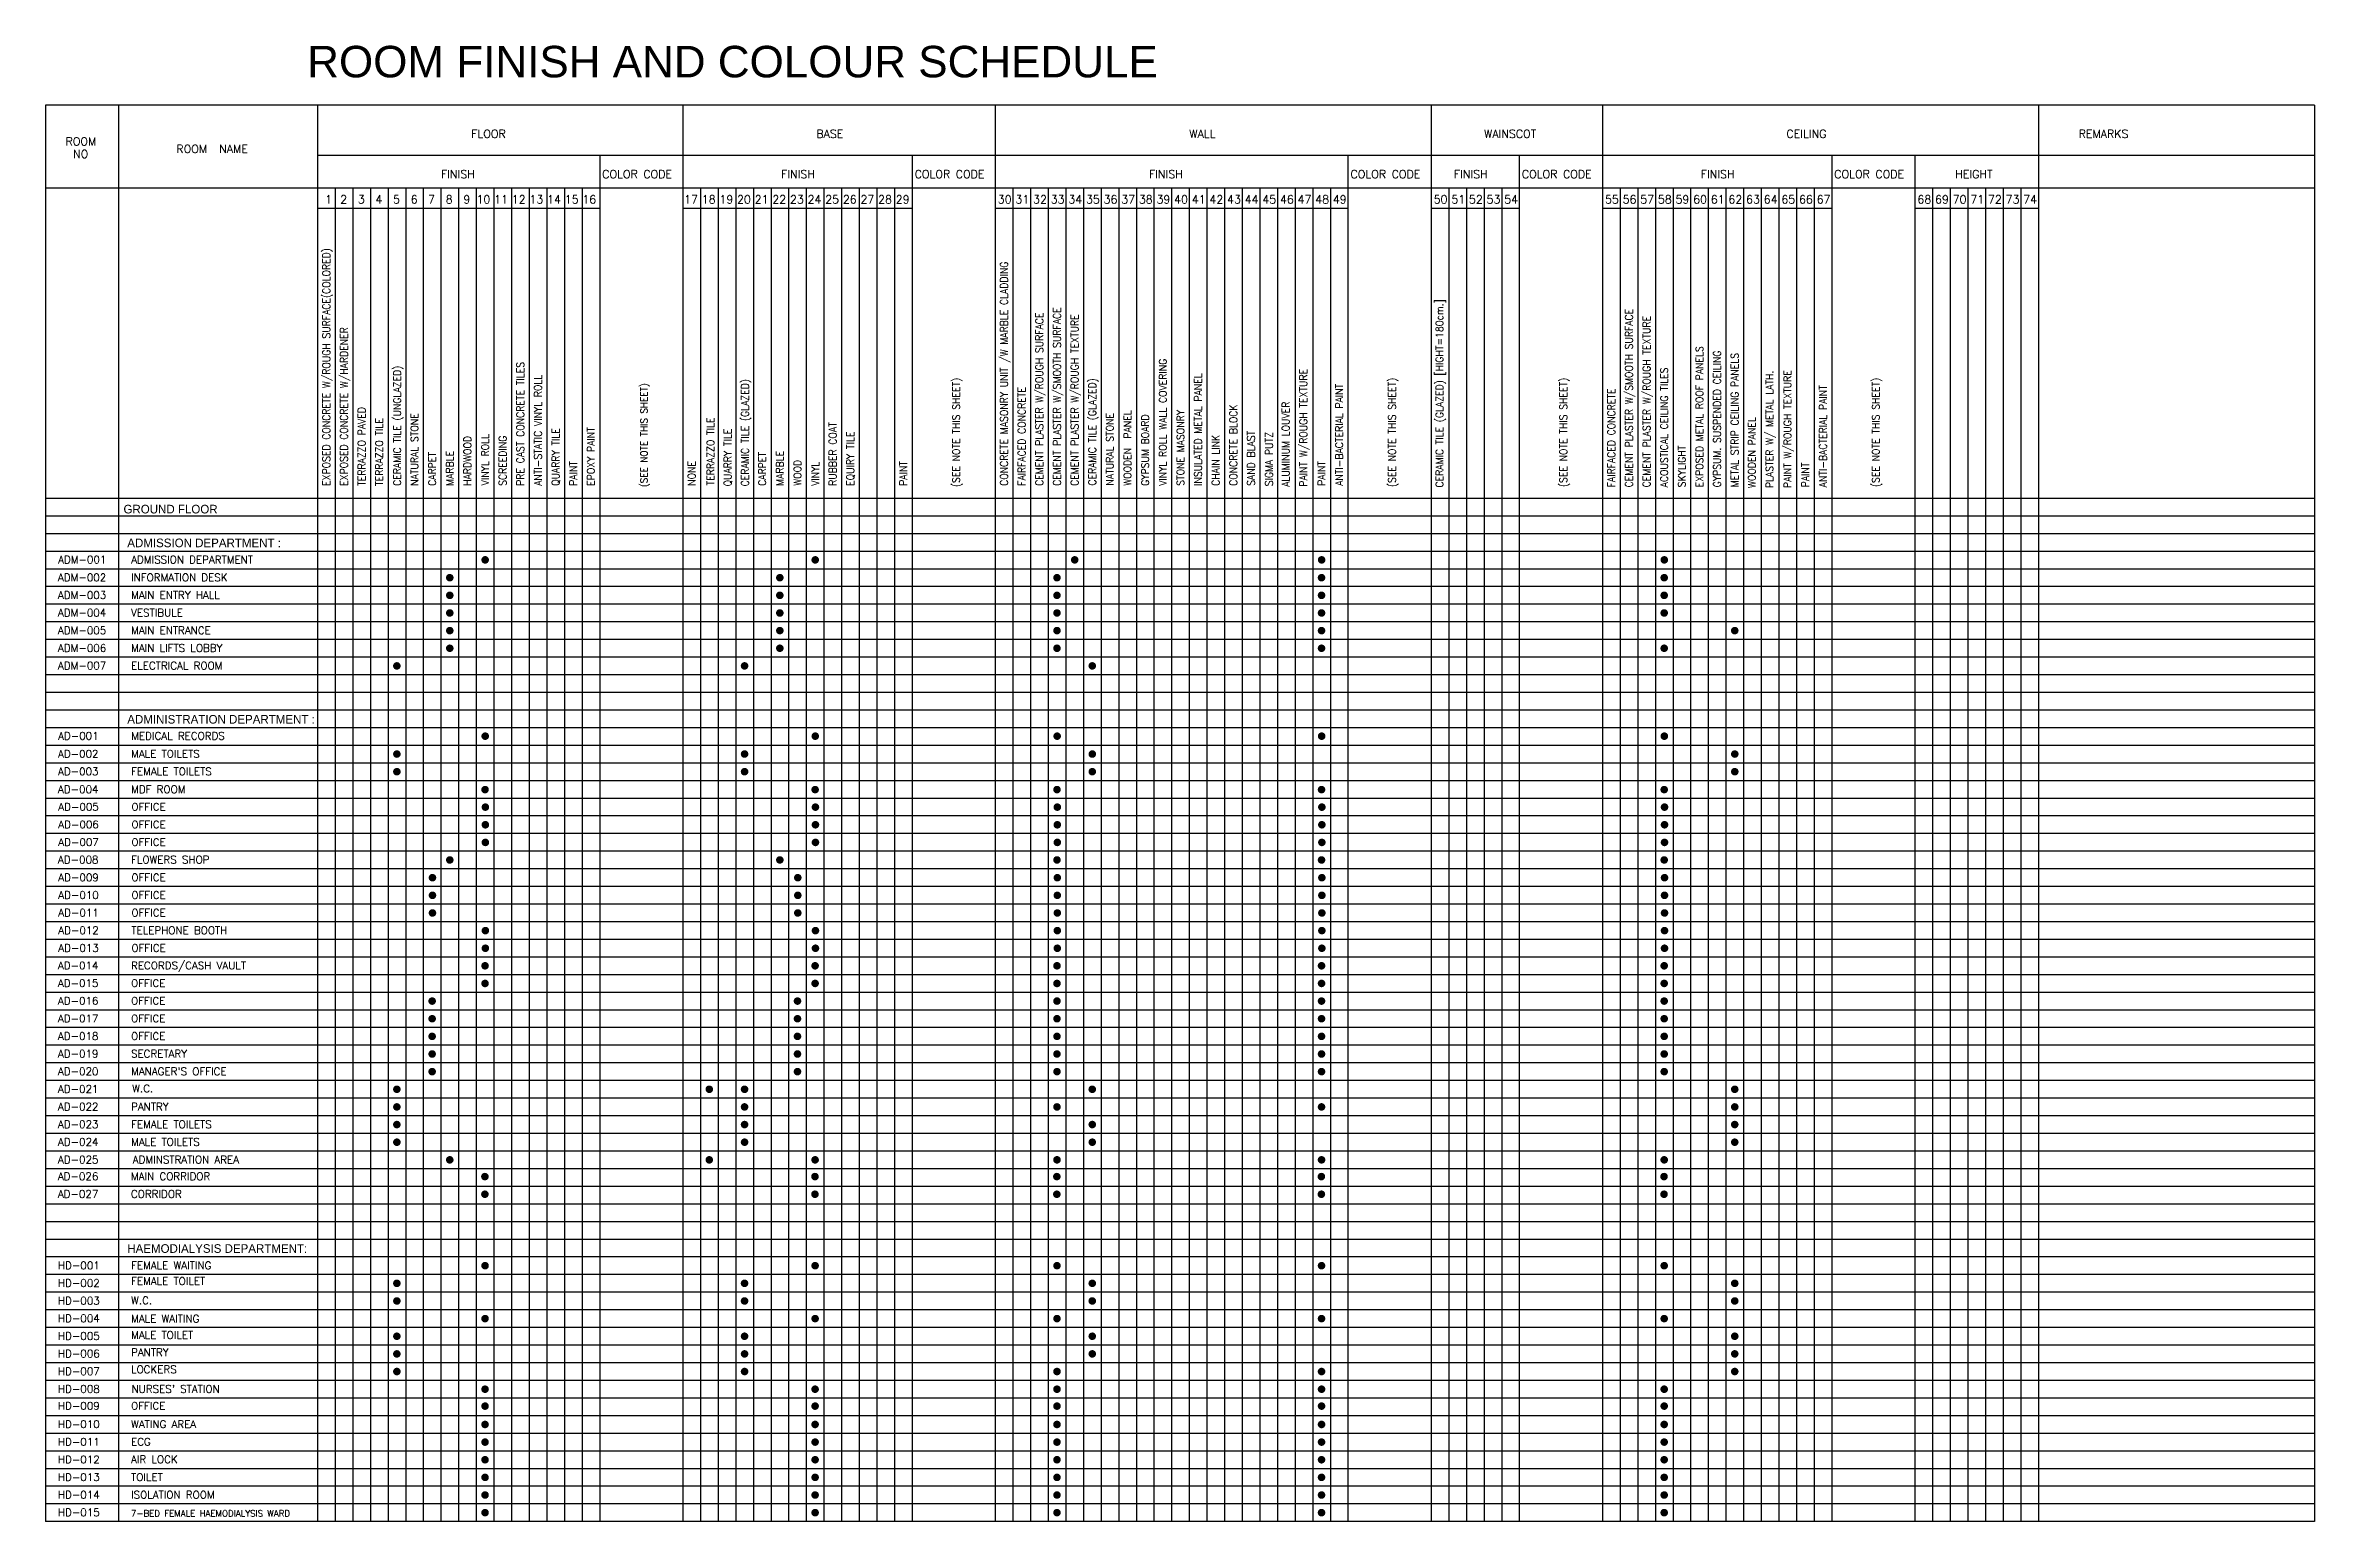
# Model space of a CAD drawing. Extents: x 288114 to 378179, y -176907 to -118330.
import ezdxf

# ---------------------------------------------------------------- set-up
doc = ezdxf.new("R2010")
doc.units = 0
doc.layers.get('0').update_dxf_attribs({"color": 4, "linetype": 'CONTINUOUS'})
for name, color, linetype in [('LIFTS', 4, 'CONTINUOUS'), ('LINE', 5, 'CONTINUOUS'), ('RAKA', 2, 'CONTINUOUS'), ('TEXT', 2, 'CONTINUOUS')]:
    doc.layers.add(name, color=color, linetype=linetype)
doc.styles.add('EBORD2', font='romand.shx')
doc.styles.add('ROMANS', font='ROMANS.shx', dxfattribs={"height": 200})
doc.styles.add('STYLE1', font='')
doc.styles.add('STYLE2', font='swissek.ttf')
doc.styles.get('STYLE1').set_extended_font_data('Andalus')

# ---------------------------------------------------------------- blocks, each defined once
blk = doc.blocks.new('DOT1')
at = {"color": 2, "const_width": 150}
blk.add_lwpolyline([(-425, -350, 1), (-275, -350, 1)], format="xyb", close=True, dxfattribs=at)

msp = doc.modelspace()

# ---------------------------------------------------------------- linework, layer by layer
at = {"color": 2}
msp.add_line((378179, -137007), (288114, -137007), dxfattribs=at)
at = {"layer": 'LINE'}
for p, q in [((299614, -123999), (299614, -136307)), ((300314, -123999), (300314, -136307)), ((301014, -123999), (301014, -136307)), ((301714, -123999), (301714, -136307)), ((302414, -123999), (302414, -136307)), ((303114, -123999), (303114, -136307)), ((303814, -123999), (303814, -136307)), ((304514, -123999), (304514, -136307)), ((305214, -123999), (305214, -136307)), ((305914, -123999), (305914, -136307)), ((306614, -123999), (306614, -136307)), ((307314, -123999), (307314, -136307)), ((308014, -123999), (308014, -136307)), ((308714, -123999), (308714, -136307)), ((309414, -123999), (309414, -136307)), ((314114, -123999), (314114, -136307)), ((314814, -123999), (314814, -136307)), ((315514, -123999), (315514, -136307)), ((316214, -123999), (316214, -136307)), ((316914, -123999), (316914, -136307)), ((317614, -123999), (317614, -136307)), ((318314, -123999), (318314, -136307)), ((319014, -123999), (319014, -136307)), ((319714, -123999), (319714, -136307)), ((320414, -123999), (320414, -136307)), ((321114, -123999), (321114, -136307)), ((321814, -123999), (321814, -136307)), ((326514, -123999), (326514, -136307)), ((327214, -123999), (327214, -136307)), ((327914, -123999), (327914, -136307)), ((328614, -123999), (328614, -136307)), ((329314, -123999), (329314, -136307)), ((330014, -123999), (330014, -136307)), ((330714, -123999), (330714, -136307)), ((331414, -123999), (331414, -136307)), ((332114, -123999), (332114, -136307)), ((332814, -123999), (332814, -136307)), ((333514, -123999), (333514, -136307)), ((334214, -123999), (334214, -136307)), ((334914, -123999), (334914, -136307)), ((335614, -123999), (335614, -136307)), ((336314, -123999), (336314, -136307)), ((337014, -123999), (337014, -136307)), ((337714, -123999), (337714, -136307)), ((338414, -123999), (338414, -136307)), ((339114, -123999), (339114, -136307)), ((343814, -123999), (343814, -136307)), ((344514, -123999), (344514, -136307)), ((345214, -123999), (345214, -136307)), ((345914, -123999), (345914, -136307)), ((350614, -123999), (350614, -136307)), ((351314, -123999), (351314, -136307)), ((352014, -123999), (352014, -136307)), ((352714, -123999), (352714, -136307)), ((353414, -123999), (353414, -136307)), ((354114, -123999), (354114, -136307)), ((354814, -123999), (354814, -136307)), ((355514, -123999), (355514, -136307)), ((356214, -123999), (356214, -136307)), ((356914, -123999), (356914, -136307)), ((357614, -123999), (357614, -136307)), ((358314, -123999), (358314, -136307)), ((363014, -123999), (363014, -176907)), ((363714, -123999), (363714, -176907)), ((364414, -123999), (364414, -176907)), ((365114, -123999), (365114, -176907)), ((365814, -123999), (365814, -136307)), ((366514, -123999), (366514, -136307)), ((346614, -124799), (343114, -124799)), ((291014, -136307), (291014, -176907)), ((299614, -136307), (299614, -176907)), ((300314, -136307), (300314, -176907)), ((301014, -136307), (301014, -176907)), ((301714, -136307), (301714, -176907)), ((302414, -136307), (302414, -176907)), ((303114, -136307), (303114, -176907)), ((303814, -136307), (303814, -176907)), ((304514, -136307), (304514, -176907)), ((305214, -136307), (305214, -176907)), ((305914, -136307), (305914, -176907)), ((306614, -136307), (306614, -176907)), ((307314, -136307), (307314, -176907)), ((308014, -136307), (308014, -176907)), ((308714, -136307), (308714, -176907)), ((309414, -136307), (309414, -176907)), ((314114, -136307), (314114, -176907)), ((314814, -136307), (314814, -176907)), ((315514, -136307), (315514, -176907)), ((316214, -136307), (316214, -176907)), ((316914, -136307), (316914, -176907)), ((317614, -136307), (317614, -176907)), ((318314, -136307), (318314, -176907)), ((319014, -136307), (319014, -176907)), ((319714, -136307), (319714, -176907)), ((320414, -136307), (320414, -176907)), ((321114, -136307), (321114, -176907)), ((321814, -136307), (321814, -176907)), ((326514, -136307), (326514, -176907)), ((327214, -136307), (327214, -176907)), ((327914, -136307), (327914, -176907)), ((328614, -136307), (328614, -176907)), ((329314, -136307), (329314, -176907)), ((330014, -136307), (330014, -176907)), ((330714, -136307), (330714, -176907)), ((331414, -136307), (331414, -176907)), ((332114, -136307), (332114, -176907)), ((332814, -136307), (332814, -176907)), ((333514, -136307), (333514, -176907)), ((334214, -136307), (334214, -176907)), ((334914, -136307), (334914, -176907)), ((335614, -136307), (335614, -176907)), ((336314, -136307), (336314, -176907)), ((337014, -136307), (337014, -176907)), ((337714, -136307), (337714, -176907)), ((338414, -136307), (338414, -176907)), ((339114, -136307), (339114, -176907)), ((343814, -136307), (343814, -176907)), ((344514, -136307), (344514, -176907)), ((345214, -136307), (345214, -176907)), ((345914, -136307), (345914, -176907)), ((350614, -136307), (350614, -176907)), ((351314, -136307), (351314, -176907)), ((352014, -136307), (352014, -176907)), ((352714, -136307), (352714, -176907)), ((353414, -136307), (353414, -176907)), ((354114, -136307), (354114, -176907)), ((354814, -136307), (354814, -176907)), ((355514, -136307), (355514, -176907)), ((356214, -136307), (356214, -176907)), ((356914, -136307), (356914, -176907)), ((357614, -136307), (357614, -176907)), ((358314, -136307), (358314, -176907)), ((365814, -136307), (365814, -176907)), ((366514, -136307), (366514, -176907)), ((378179, -137707), (288114, -137707)), ((378179, -138407), (288114, -138407)), ((378179, -139107), (288114, -139107)), ((378179, -139107), (288114, -139107)), ((378179, -139807), (288114, -139807)), ((378179, -140507), (288114, -140507)), ((378179, -141207), (288114, -141207)), ((378179, -141907), (288114, -141907)), ((378179, -142607), (288114, -142607)), ((378179, -143307), (288114, -143307)), ((378179, -144007), (288114, -144007)), ((378179, -144707), (288114, -144707)), ((378179, -145407), (288114, -145407)), ((378179, -146107), (288114, -146107)), ((378179, -146807), (288114, -146807)), ((378179, -147507), (288114, -147507)), ((378179, -148207), (288114, -148207)), ((378179, -148907), (288114, -148907)), ((378179, -149607), (288114, -149607)), ((378179, -150307), (288114, -150307)), ((378179, -151007), (288114, -151007)), ((378179, -151707), (288114, -151707)), ((378179, -152407), (288114, -152407)), ((378179, -153107), (288114, -153107)), ((378179, -153807), (288114, -153807)), ((378179, -154507), (288114, -154507)), ((378179, -155207), (288114, -155207)), ((378179, -155907), (288114, -155907)), ((378179, -156607), (288114, -156607)), ((378179, -157307), (288114, -157307)), ((378179, -158007), (288114, -158007)), ((378179, -158707), (288114, -158707)), ((378179, -159407), (288114, -159407)), ((378179, -160107), (288114, -160107)), ((378179, -160807), (288114, -160807)), ((378179, -161507), (288114, -161507)), ((378179, -162207), (288114, -162207)), ((378179, -162907), (288114, -162907)), ((378179, -163607), (288114, -163607)), ((378179, -164307), (288114, -164307)), ((378179, -165007), (288114, -165007)), ((378179, -165707), (288114, -165707)), ((378179, -166407), (288114, -166407)), ((378179, -167107), (288114, -167107)), ((378179, -167807), (288114, -167807)), ((378179, -168507), (288114, -168507)), ((378179, -169207), (288114, -169207)), ((378179, -169907), (288114, -169907)), ((378179, -169907), (288114, -169907)), ((378179, -170607), (288114, -170607)), ((378179, -170607), (288114, -170607)), ((378179, -171307), (288114, -171307)), ((378179, -171307), (288114, -171307)), ((378179, -172007), (288114, -172007)), ((378179, -172007), (288114, -172007)), ((378179, -172707), (288114, -172707)), ((378179, -172707), (288114, -172707)), ((378179, -173407), (288114, -173407)), ((378179, -173407), (288114, -173407)), ((378179, -174107), (288114, -174107)), ((378179, -174107), (288114, -174107)), ((378179, -174807), (288114, -174807)), ((378179, -174807), (288114, -174807)), ((378179, -175507), (288114, -175507)), ((378179, -175507), (288114, -175507)), ((378179, -176207), (288114, -176207)), ((378179, -176207), (288114, -176207)), ((378179, -176207), (288114, -176207)), ((378179, -176207), (288114, -176207)), ((378179, -176907), (288114, -176907))]:
    msp.add_line(p, q, dxfattribs=at)
at = {"layer": 'RAKA'}
for p, q in [((288114, -120699), (288114, -176907)), ((378179, -120699), (288114, -120699)), ((378179, -120699), (288114, -120699)), ((291014, -120699), (291014, -136307)), ((298914, -120699), (298914, -136307)), ((313414, -120699), (313414, -136307)), ((325814, -120699), (325814, -136307)), ((343114, -120699), (343114, -136307)), ((349914, -120699), (349914, -136307)), ((367214, -120699), (367214, -136307)), ((378179, -120699), (378179, -136307)), ((378179, -122699), (298914, -122699)), ((310114, -122699), (310114, -136307)), ((322514, -122699), (322514, -136307)), ((339814, -122699), (339814, -136307)), ((346614, -122699), (346614, -136307)), ((359014, -122699), (359014, -136307)), ((362314, -122699), (362314, -176907)), ((378179, -123999), (288114, -123999)), ((310114, -124799), (298914, -124799)), ((322514, -124799), (313414, -124799)), ((339814, -124799), (325814, -124799)), ((359014, -124799), (349914, -124799)), ((367214, -124799), (362314, -124799)), ((378179, -136307), (288114, -136307)), ((298914, -136307), (298914, -176907)), ((310114, -136307), (310114, -176907)), ((313414, -136307), (313414, -176907)), ((322514, -136307), (322514, -176907)), ((325814, -136307), (325814, -176907)), ((339814, -136307), (339814, -176907)), ((343114, -136307), (343114, -176907)), ((346614, -136307), (346614, -176907)), ((349914, -136307), (349914, -176907)), ((359014, -136307), (359014, -176907)), ((367214, -136307), (367214, -176907)), ((378179, -136307), (378179, -176907)), ((378179, -176907), (288114, -176907))]:
    msp.add_line(p, q, dxfattribs=at)

# ---------------------------------------------------------------- block references
at = {"layer": 'LIFTS'}
for p in [(305918, -138395), (319018, -138395), (329318, -138395), (339118, -138395), (352718, -138395), (304514, -139102), (317614, -139102), (328614, -139102), (339114, -139102), (352714, -139102), (304514, -139802), (317614, -139802), (328614, -139802), (339114, -139802), (352714, -139802), (304514, -140502), (304514, -141202), (317614, -140502), (317614, -141202), (328614, -140502), (328614, -141202), (339114, -140502), (339114, -141202), (352714, -140502), (355514, -141202), (304514, -141902), (317614, -141902), (328614, -141902), (339114, -141902), (352714, -141902), (302414, -142602), (316214, -142602), (330014, -142602), (305920, -145390), (319020, -145390), (328620, -145390), (339120, -145390), (352720, -145390), (302415, -146100), (316215, -146100), (330015, -146100), (355515, -146100), (302415, -146800), (316215, -146800), (330015, -146800), (355515, -146800), (305914, -147511), (305927, -148206), (319014, -147511), (319027, -148206), (328614, -147511), (328627, -148206), (339114, -147511), (339127, -148206), (352714, -147511), (352727, -148206), (305927, -148906), (319027, -148906), (328627, -148906), (339127, -148906), (352727, -148906), (305927, -149606), (319027, -149606), (328627, -149606), (339127, -149606), (352727, -149606), (303827, -151006), (304514, -150302), (317614, -150302), (318327, -151006), (328614, -150302), (328627, -151006), (339114, -150302), (339127, -151006), (352714, -150302), (352727, -151006), (303827, -151706), (318327, -151706), (328627, -151706), (339127, -151706), (352727, -151706), (303827, -152406), (318327, -152406), (328627, -152406), (339127, -152406), (352727, -152406), (305927, -153106), (305927, -153806), (319027, -153106), (319027, -153806), (328627, -153106), (328627, -153806), (339127, -153106), (339127, -153806), (352727, -153106), (352727, -153806), (305914, -154502), (319014, -154502), (328614, -154502), (339114, -154502), (352714, -154502), (305914, -155202), (319014, -155202), (328614, -155202), (339114, -155202), (352714, -155202), (303814, -155902), (318314, -155902), (328614, -155902), (339114, -155902), (352714, -155902), (303814, -156602), (303814, -157302), (318314, -156602), (318314, -157302), (328614, -156602), (328614, -157302), (339114, -156602), (339114, -157302), (352714, -156602), (352714, -157302), (303814, -158002), (318314, -158002), (328614, -158002), (339114, -158002), (352714, -158002), (303814, -158702), (318314, -158702), (328614, -158702), (339114, -158702), (352714, -158702), (302414, -159402), (302414, -160102), (314814, -159402), (316214, -159402), (316214, -160102), (328614, -160102), (330014, -159402), (339114, -160102), (355514, -159402), (355514, -160102), (302414, -160802), (316214, -160802), (330014, -160802), (355514, -160802), (302414, -161502), (316214, -161502), (330014, -161502), (355514, -161502), (304514, -162202), (314814, -162202), (319014, -162202), (328614, -162202), (339114, -162202), (352714, -162202), (305908, -162867), (305908, -163567), (319008, -162867), (319008, -163567), (328608, -162867), (328608, -163567), (339108, -162867), (339108, -163567), (352708, -162867), (352708, -163567), (305914, -166402), (319014, -166402), (328614, -166402), (339114, -166402), (352714, -166402), (302414, -167102), (316214, -167102), (330014, -167102), (355514, -167102), (302414, -167802), (316214, -167802), (330014, -167802), (355514, -167802), (305914, -168502), (319014, -168502), (328614, -168502), (339114, -168502), (352714, -168502), (302414, -169202), (302414, -169902), (316214, -169202), (316214, -169902), (330014, -169202), (330014, -169902), (355514, -169202), (355514, -169902), (302414, -170602), (316214, -170602), (328614, -170602), (339114, -170602), (355514, -170602), (305914, -171303), (319014, -171303), (328614, -171303), (339114, -171303), (352714, -171303), (305914, -171974), (305914, -172702), (319014, -171974), (319014, -172702), (328614, -171974), (328614, -172702), (339114, -171974), (339114, -172702), (352714, -171974), (352714, -172702), (305914, -173402), (319014, -173402), (328614, -173402), (339114, -173402), (352714, -173402), (305914, -174102), (319014, -174102), (328614, -174102), (339114, -174102), (352714, -174102), (305914, -174802), (319014, -174802), (328614, -174802), (339114, -174802), (352714, -174802), (305914, -175502), (305914, -176202), (319014, -175502), (319014, -176202), (328614, -175502), (328614, -176202), (339114, -175502), (339114, -176202), (352714, -175502), (352714, -176202)]:
    msp.add_blockref('DOT1', p, dxfattribs=at)

# ---------------------------------------------------------------- texts
at = {"color": 1, "style": 'STYLE2'}
msp.add_text('ROOM FINISH AND COLOUR SCHEDULE', height=1250, dxfattribs=at).set_placement((298505, -119598))
at = {"color": 2, "style": 'EBORD2', "width": 0.9}
for s, height, p in [('EXPOSED CONCRETE W/ROUGH SURFACE(COLORED)', 300, (299414, -135807)), ('CONCRETE MASONRY UNIT /W MARBLE CLADDING', 300, (326314, -135807)), ('CEMENT PLASTER W/SMOOTH SURFACE', 300, (328414, -135807)), ('CERAMIC TILE (GLAZED) [HIGHT=180cm.]', 300, (343595, -135873)), ('CEMENT PLASTER W/SMOOTH SURFACE', 300, (351114, -135866)), ('EXPOSED CONCRETE W/HARDENER', 300, (300114, -135807)), ('CEMENT PLASTER W/ROUGH SURFACE', 300, (327714, -135807)), ('CEMENT PLASTER W/ROUGH TEXTURE', 300, (329114, -135807)), ('CEMENT PLASTER W/ROUGH TEXTURE', 300, (351814, -135866)), ('EXPOSED METAL ROOF PANELS', 300, (353914, -135866)), ('GYPSUM. SUSPENDED CEILING', 300, (354614, -135866)), ('METAL STRIP CEILING PANELS', 300, (355314, -135866)), ('CERAMIC TILE (UNGLAZED)', 300, (302226, -135808)), ('PRE CAST CONCRETE TILES', 300, (307114, -135807)), ('ANTI-STATIC VINYL ROLL', 300, (307814, -135807)), ('VINYL ROLL WALL COVERING', 300, (332614, -135807)), ('INSULATED METAL PANEL', 300, (334014, -135807)), ('PAINT W/ROUGH TEXTURE', 300, (338192, -135841)), ('ACOUSTICAL CEILING TILES', 300, (352514, -135866)), ('PLASTER W/ METAL LATH.', 300, (356695, -135897)), ('PAINT W/ROUGH TEXTURE', 300, (357407, -135895)), ('(SEE NOTE THIS SHEET)', 285, (312012, -135856)), ('CERAMIC TILE (GLAZED)', 300, (316031, -135829)), ('(SEE NOTE THIS SHEET)', 300, (324412, -135856)), ('FAIRFACED CONCRETE', 300, (327014, -135807)), ('CERAMIC TILE (GLAZED)', 300, (329813, -135797)), ('ANTI-BACTERIAL PAINT', 300, (339614, -135807)), ('(SEE NOTE THIS SHEET)', 300, (341712, -135856)), ('(SEE NOTE THIS SHEET)', 300, (348512, -135856)), ('FAIRFACED CONCRETE', 300, (350414, -135866)), ('ANTI-BACTERIAL PAINT', 300, (358814, -135866)), ('(SEE NOTE THIS SHEET)', 300, (360912, -135856)), ('TERRAZZO PAVED', 300, (300814, -135807)), ('TERRAZZO TILE', 300, (301512, -135813)), ('NATURAL STONE', 300, (302914, -135807)), ('TERRAZZO TILE', 300, (314662, -135791)), ('NATURAL STONE', 300, (330513, -135797)), ('WOODEN  PANEL', 300, (331214, -135807)), ('GYPSUM BOARD', 300, (331914, -135807)), ('STONE MASONRY', 300, (333314, -135807)), ('CONCRETE BLOCK', 300, (335414, -135807)), ('ALUMINUM LOUVER', 300, (337494, -135846)), ('WOODEN PANEL', 300, (355992, -135895)), ('HARDWOOD', 300, (305014, -135807)), ('VINYL ROLL', 300, (305718, -135786)), ('SCREEDING', 300, (306414, -135807)), ('QUARRY TILE', 300, (308514, -135807)), ('EPOXY PAINT', 300, (309914, -135807)), ('QUARRY TILE', 300, (315346, -135829)), ('RUBBER COAT', 300, (319514, -135807)), ('EQUIRY TILE', 300, (320214, -135807)), ('CHAIN LINK', 300, (334714, -135807)), ('SAND BLAST', 300, (336114, -135807)), ('SIGMA PUTZ', 300, (336831, -135824)), ('CARPET', 300, (303614, -135807)), ('MARBLE', 300, (304314, -135807)), ('PAINT', 300, (309214, -135807)), ('NONE', 300, (313914, -135807)), ('CARPET', 300, (316714, -135807)), ('MARBLE', 300, (317414, -135807)), ('WOOD', 300, (318114, -135807)), ('VINYL', 300, (318821, -135811)), ('PAINT', 300, (322314, -135807)), ('PAINT', 300, (338914, -135807)), ('SKYLIGHT', 300, (353214, -135866)), ('PAINT', 300, (358114, -135866))]:
    msp.add_text(s, height=height, rotation=90, dxfattribs=at).set_placement(p)
at = {"color": 2, "style": 'EBORD2'}
for s, height, p in [('ADM-001', 300, (288618, -138885)), ('ADMISSION DEPARTMENT', 300, (291518, -138885)), ('ADM-002', 300, (288614, -139592)), ('INFORMATION DESK', 300, (291514, -139592)), ('ADM-003', 300, (288614, -140292)), ('MAIN ENTRY HALL', 300, (291514, -140292)), ('ADM-004', 300, (288614, -140992)), ('ADM-005', 300, (288614, -141692)), ('VESTIBULE', 300, (291514, -140992)), ('MAIN ENTRANCE', 300, (291514, -141692)), ('ADM-006', 300, (288614, -142392)), ('MAIN LIFTS LOBBY', 300, (291514, -142392)), ('ADM-007', 300, (288614, -143092)), ('ELECTRICAL ROOM', 300, (291514, -143092)), ('AD-001', 300, (288620, -145880)), ('MEDICAL RECORDS', 300, (291520, -145880)), ('AD-002', 300, (288615, -146590)), ('MALE TOILETS', 300, (291515, -146590)), ('AD-003', 300, (288615, -147290)), ('AD-004', 300, (288614, -148001)), ('FEMALE TOILETS', 300, (291515, -147290)), ('MDF ROOM', 300, (291514, -148001)), ('AD-005', 300, (288627, -148696)), ('OFFICE', 300, (291527, -148696)), ('AD-006', 300, (288627, -149396)), ('OFFICE', 300, (291527, -149396)), ('AD-007', 300, (288627, -150096)), ('OFFICE', 300, (291527, -150096)), ('AD-008', 300, (288614, -150792)), ('AD-009', 300, (288627, -151496)), ('FLOWERS SHOP', 300, (291514, -150792)), ('OFFICE', 300, (291527, -151496)), ('AD-010', 300, (288627, -152196)), ('OFFICE', 300, (291527, -152196)), ('AD-011', 300, (288627, -152896)), ('OFFICE', 300, (291527, -152896)), ('AD-012', 300, (288627, -153596)), ('AD-013', 300, (288627, -154296)), ('TELEPHONE BOOTH', 300, (291527, -153596)), ('OFFICE', 300, (291527, -154296)), ('AD-014', 300, (288614, -154992)), ('RECORDS/CASH VAULT', 300, (291514, -154992)), ('AD-015', 300, (288614, -155692)), ('OFFICE', 300, (291514, -155692)), ('AD-016', 300, (288614, -156392)), ('OFFICE', 300, (291514, -156392)), ('AD-017', 300, (288614, -157092)), ('AD-018', 300, (288614, -157792)), ('OFFICE', 300, (291514, -157092)), ('OFFICE', 300, (291514, -157792)), ('AD-019', 300, (288614, -158492)), ('SECRETARY', 300, (291514, -158492)), ('AD-020', 300, (288614, -159192)), ("MANAGER'S OFFICE", 300, (291514, -159192)), ('AD-021', 300, (288614, -159892)), ('AD-022', 300, (288614, -160592)), ('PANTRY', 300, (291514, -160592)), ('W.C.', 300, (291558, -159870)), ('AD-023', 300, (288614, -161292)), ('FEMALE TOILETS', 300, (291514, -161292)), ('AD-024', 300, (288614, -161992)), ('MALE TOILETS', 300, (291514, -161992)), ('AD-025', 300, (288614, -162694)), ('ADMINSTRATION AREA', 300, (291581, -162692)), ('AD-026', 300, (288608, -163357)), ('AD-027', 300, (288608, -164057)), ('CORRIDOR', 300, (291508, -164057)), ('MAIN CORRIDOR', 300, (291508, -163357)), ('HD-001', 300, (288614, -166892)), ('FEMALE WAITING', 300, (291514, -166892)), ('HD-002', 300, (288614, -167592)), ('FEMALE TOILET', 300, (291514, -167513)), ('HD-003', 300, (288614, -168292)), ('W.C.', 300, (291514, -168279)), ('HD-004', 300, (288614, -168992)), ('MALE WAITING', 300, (291514, -169006)), ('HD-005', 300, (288614, -169692)), ('HD-006', 300, (288614, -170392)), ('MALE TOILET', 300, (291514, -169655)), ('PANTRY', 300, (291514, -170340)), ('HD-007', 300, (288614, -171092)), ('LOCKERS', 300, (291514, -171016)), ('HD-008', 300, (288614, -171793)), ("NURSES' STATION", 300, (291534, -171795)), ('HD-009', 300, (288614, -172464)), ('HD-010', 300, (288614, -173192)), ('WATING AREA', 300, (291514, -173192)), ('OFFICE', 300, (291514, -172464)), ('HD-011', 300, (288614, -173892)), ('ECG', 300, (291514, -173892)), ('HD-012', 300, (288614, -174592)), ('AIR LOCK', 300, (291514, -174586)), ('HD-013', 300, (288614, -175292)), ('TOILET', 300, (291514, -175292)), ('HD-014', 300, (288614, -175992)), ('HD-015', 300, (288614, -176692)), ('7-BED FEMALE HAEMODIALYSIS WARD', 250, (291514, -176709)), ('ISOLATION ROOM', 300, (291514, -175992))]:
    msp.add_text(s, height=height, dxfattribs=at).set_placement(p)
at = {"layer": 'RAKA', "style": 'ROMANS'}
for s, p in [('ROOM', (288914, -122299)), ('NO', (289214, -122799)), ('ROOM', (293314, -122599)), ('NAME', (295014, -122599)), ('FLOOR', (305014, -121999)), ('BASE', (318714, -121999)), ('WALL', (333514, -121999)), ('WAINSCOT', (345214, -121999)), ('CEILING', (357214, -121999)), ('REMARKS', (368814, -121999)), ('FINISH', (303814, -123599)), ('COLOR CODE', (310214, -123599)), ('FINISH', (317314, -123599)), ('COLOR CODE', (322614, -123599)), ('FINISH', (331914, -123599)), ('COLOR CODE', (339914, -123599)), ('FINISH', (344014, -123599)), ('COLOR CODE', (346714, -123599)), ('FINISH', (353814, -123599)), ('COLOR CODE', (359114, -123599)), ('HEIGHT', (363914, -123599)), ('1', (299214, -124599)), ('2', (299814, -124599)), ('3', (300514, -124599)), ('4', (301214, -124599)), ('5', (301914, -124599)), ('6', (302614, -124599)), ('7', (303304, -124599)), ('8', (304004, -124599)), ('9', (304704, -124599)), ('10', (305226, -124599)), ('11', (305926, -124599)), ('12', (306626, -124599)), ('13', (307326, -124599)), ('14', (308026, -124599)), ('15', (308726, -124599)), ('16', (309426, -124599)), ('17', (313465, -124599)), ('18', (314165, -124599)), ('19', (314865, -124599)), ('20', (315565, -124599)), ('21', (316265, -124599)), ('22', (316965, -124599)), ('23', (317665, -124599)), ('24', (318365, -124599)), ('25', (319065, -124599)), ('26', (319765, -124599)), ('27', (320465, -124599)), ('28', (321165, -124599)), ('29', (321865, -124599)), ('30', (325914, -124599)), ('31', (326614, -124599)), ('32', (327314, -124599)), ('33', (328014, -124599)), ('34', (328714, -124599)), ('35', (329414, -124599)), ('36', (330114, -124599)), ('37', (330814, -124599)), ('38', (331514, -124599)), ('39', (332214, -124599)), ('40', (332914, -124599)), ('41', (333614, -124599)), ('42', (334314, -124599)), ('43', (335014, -124599)), ('44 ', (335714, -124599)), ('45', (336414, -124599)), ('46', (337114, -124599)), ('47', (337814, -124599)), ('48', (338514, -124599)), ('49', (339214, -124599)), ('50', (343214, -124599)), ('51', (343914, -124599)), ('52', (344614, -124599)), ('53', (345314, -124599)), ('54', (346014, -124599)), ('55', (350014, -124599)), ('56', (350714, -124599)), ('57', (351414, -124599)), ('58', (352114, -124599)), ('59', (352814, -124599)), ('60', (353514, -124599)), ('61', (354214, -124599)), ('62', (354914, -124599)), ('63', (355614, -124599)), ('64 ', (356314, -124599)), ('65', (357014, -124599)), ('66', (357714, -124599)), ('67', (358414, -124599)), ('68', (362414, -124599)), ('69', (363114, -124599)), ('70', (363814, -124599)), ('71', (364514, -124599)), ('72', (365214, -124599)), ('73', (365914, -124599)), ('74', (366614, -124599))]:
    msp.add_text(s, height=320, dxfattribs=at).set_placement(p)
at = {"layer": 'TEXT', "style": 'STYLE1'}
for s, p in [('GROUND FLOOR ', (291214, -136902)), ('ADMISSION DEPARTMENT : ', (291364, -138242)), ('ADMINISTRATION DEPARTMENT :', (291364, -145242)), ('HAEMODIALYSIS DEPARTMENT:', (291364, -166242))]:
    msp.add_text(s, height=342, dxfattribs=at).set_placement(p)

doc.saveas('drawing.dxf')
